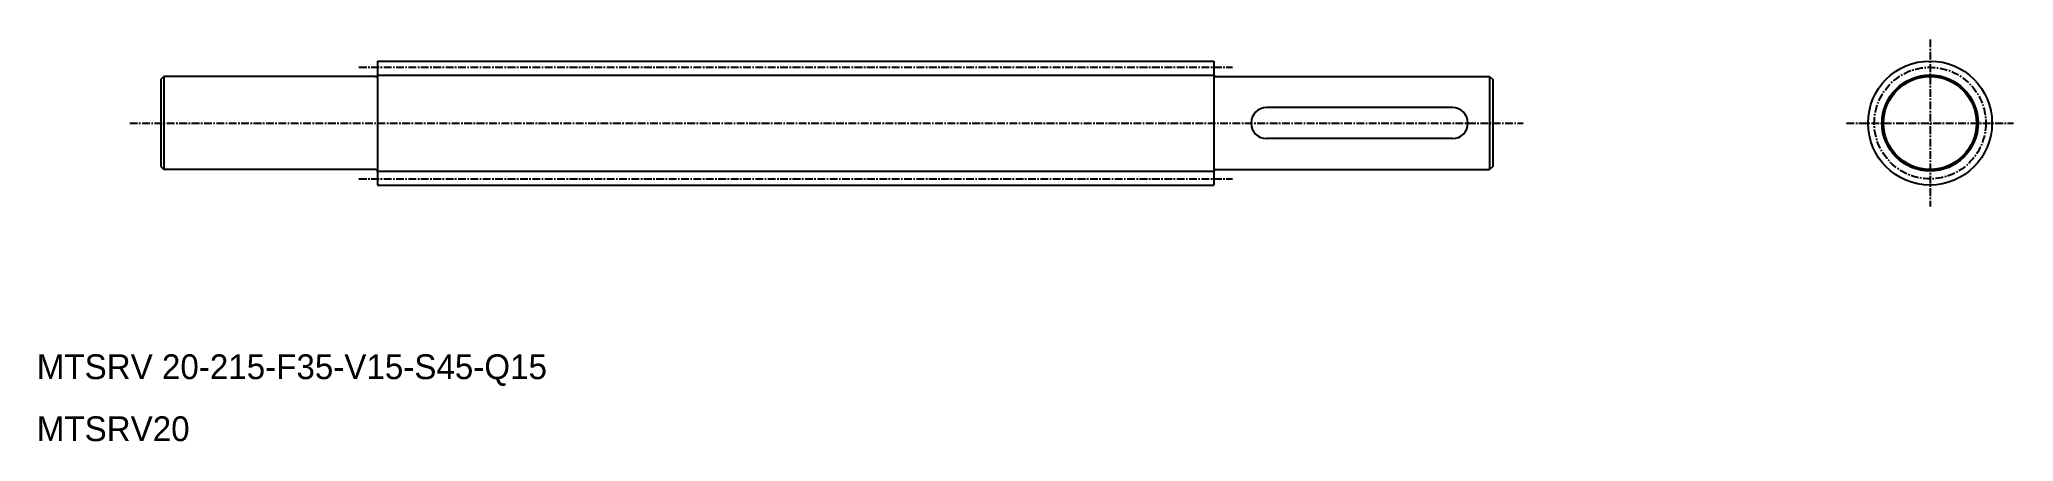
# Model space of a CAD drawing. Extents: x 10 to 329, y 10 to 75.
import ezdxf

# ---------------------------------------------------------------- set-up
doc = ezdxf.new("R2010")
doc.units = 0
doc.linetypes.add('CENTER', pattern=[2, 1.25, -0.25, 0.25, -0.25])
doc.layers.get('0').update_dxf_attribs({"linetype": 'CONTINUOUS'})
doc.layers.add('CENTER', color=1, linetype='CENTER')

msp = doc.modelspace()

# ---------------------------------------------------------------- linework, layer by layer
at = {"color": 7, "linetype": 'CONTINUOUS'}
for p, q in [((65, 71.3), (200, 71.3)), ((65, 71.3), (65, 51.3)), ((200, 71.3), (200, 51.3)), ((30, 68.3), (30.5, 68.8)), ((30, 68.3), (30, 54.3)), ((64.7, 68.8), (30.5, 68.8)), ((30.5, 68.8), (30.5, 53.8)), ((200.3, 68.8), (244.5, 68.8)), ((244.5, 68.8), (244.5, 53.8)), ((244.5, 68.8), (245, 68.3)), ((245, 68.3), (245, 54.3)), ((238.5, 63.8), (208.5, 63.8)), ((238.5, 58.8), (208.5, 58.8)), ((30, 54.3), (30.5, 53.8)), ((245, 54.3), (244.5, 53.8)), ((64.7, 53.8), (30.5, 53.8)), ((65, 51.3), (200, 51.3)), ((85.38, 51.3), (85.38, 51.3)), ((105.75, 51.3), (105.75, 51.3)), ((200.3, 53.8), (244.5, 53.8))]:
    msp.add_line(p, q, dxfattribs=at)
at = {"color": 3, "linetype": 'CONTINUOUS'}
for p, q in [((65, 69.05), (200, 69.05)), ((65, 53.55), (200, 53.55))]:
    msp.add_line(p, q, dxfattribs=at)
at = {"color": 7, "linetype": 'CONTINUOUS'}
for radius in [10, 7.5]:
    msp.add_circle((315.58, 61.3), radius, dxfattribs=at)
at = {"color": 3, "linetype": 'CONTINUOUS'}
msp.add_circle((315.58, 61.3), 7.75, dxfattribs=at)
at = {"color": 7, "linetype": 'CONTINUOUS'}
for centre, radius, start, end in [((64.7, 69.1), 0.3, 270, 360), ((200.3, 69.1), 0.3, 180, 270), ((208.5, 61.3), 2.5, 90, 270), ((238.5, 61.3), 2.5, 270, 90), ((64.7, 53.5), 0.3, 0, 90), ((200.3, 53.5), 0.3, 90, 180)]:
    msp.add_arc(centre, radius, start, end, dxfattribs=at)
at = {"layer": 'CENTER', "color": 1, "linetype": 'CENTER'}
for p, q in [((315.58, 74.78), (315.58, 47.83)), ((62, 70.3), (203, 70.3)), ((25, 61.3), (249.9, 61.3)), ((302.11, 61.3), (329.05, 61.3)), ((62, 52.3), (203, 52.3))]:
    msp.add_line(p, q, dxfattribs=at)
msp.add_circle((315.58, 61.3), 9, dxfattribs=at)

# ---------------------------------------------------------------- texts
at = {"color": 7, "linetype": 'CONTINUOUS'}
for s, p in [('MTSRV 20-215-F35-V15-S45-Q15', (10, 20)), ('MTSRV20', (10, 10))]:
    msp.add_text(s, height=4, dxfattribs=at).set_placement(p)

doc.saveas('drawing.dxf')
